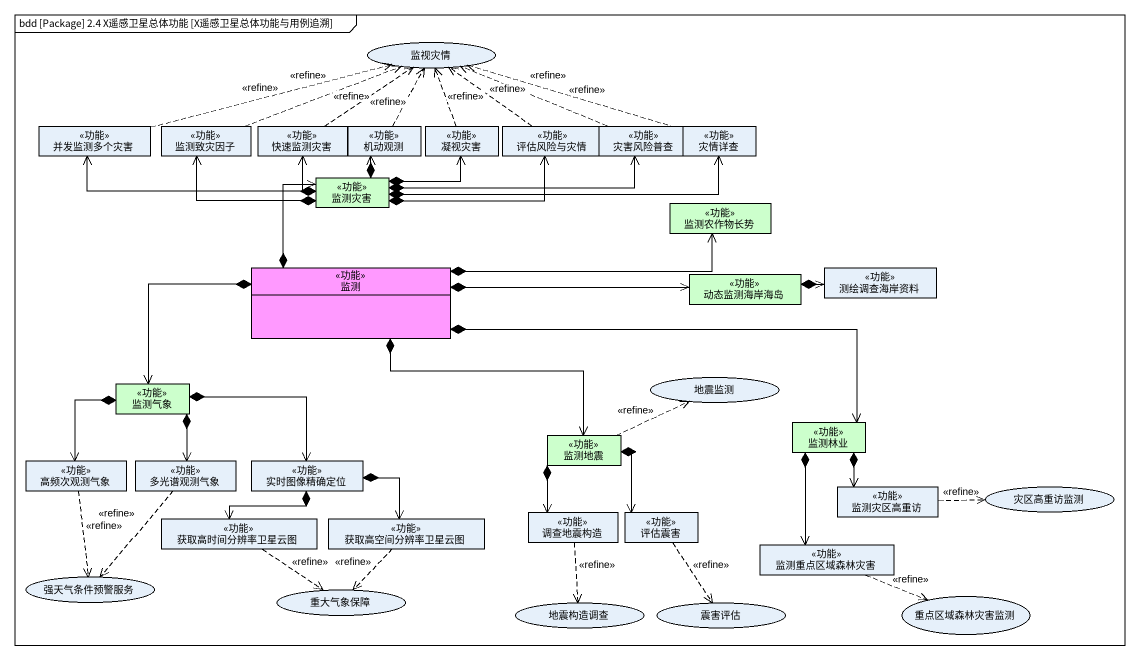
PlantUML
@startuml
mainframe bdd [Package] 2.4 X遥感卫星总体功能 [X遥感卫星总体功能与用例追溯]
allowmixing
hide circle
hide empty members
usecase 监视灾情
class 并发监测多个灾害 <<功能>>
class 监测致灾因子 <<功能>>
class 快速监测灾害 <<功能>>
class 机动观测 <<功能>>
class 凝视灾害 <<功能>>
class 评估风险与灾情 <<功能>>
class 灾害风险普查 <<功能>>
class 灾情详查 <<功能>>
class 监测灾害 <<功能>> #CCFFCC
class 监测农作物长势 <<功能>> #CCFFCC
class 监测 <<功能>> #FF99FF
class 测绘调查海岸资料 <<功能>>
class 动态监测海岸海岛 <<功能>> #CCFFCC
class 监测气象 <<功能>> #CCFFCC
usecase 地震监测
class 监测地震 <<功能>> #CCFFCC
class 监测林业 <<功能>> #CCFFCC
class 高频次观测气象 <<功能>>
class 多光谱观测气象 <<功能>>
class 实时图像精确定位 <<功能>>
class 获取高时间分辨率卫星云图 <<功能>>
class 获取高空间分辨率卫星云图 <<功能>>
class 调查地震构造 <<功能>>
class 评估震害 <<功能>>
class 监测灾区高重访 <<功能>>
usecase 灾区高重访监测
class 监测重点区域森林灾害 <<功能>>
usecase 强天气条件预警服务
usecase 重大气象保障
usecase 地震构造调查
usecase 震害评估
usecase 重点区域森林灾害监测
并发监测多个灾害 .right.> 监视灾情 : <<refine>>
监测致灾因子 .right.> 监视灾情 : <<refine>>
快速监测灾害 .up.> 监视灾情 : <<refine>>
机动观测 .up.> 监视灾情 : <<refine>>
凝视灾害 .up.> 监视灾情 : <<refine>>
评估风险与灾情 .up.> 监视灾情 : <<refine>>
灾害风险普查 .left.> 监视灾情 : <<refine>>
灾情详查 .left.> 监视灾情 : <<refine>>
监测灾害 *-left-> 并发监测多个灾害
监测灾害 *-left-> 监测致灾因子
监测灾害 *-up-> 快速监测灾害
监测灾害 *-up-> 机动观测
监测灾害 *-right-> 凝视灾害
监测灾害 *-right-> 评估风险与灾情
监测灾害 *-right-> 灾害风险普查
监测灾害 *-right-> 灾情详查
监测 *-up-> 监测灾害
监测 *-right-> 监测农作物长势
监测 *-right-> 动态监测海岸海岛
监测 *-left-> 监测气象
监测 *--> 监测地震
监测 *-right-> 监测林业
动态监测海岸海岛 *-right-> 测绘调查海岸资料
监测气象 *--> 高频次观测气象
监测气象 *--> 多光谱观测气象
监测气象 *-right-> 实时图像精确定位
监测地震 .right.> 地震监测 : <<refine>>
监测地震 *--> 调查地震构造
监测地震 *--> 评估震害
监测林业 *--> 监测灾区高重访
监测林业 *--> 监测重点区域森林灾害
高频次观测气象 ..> 强天气条件预警服务 : <<refine>>
多光谱观测气象 ..> 强天气条件预警服务 : <<refine>>
实时图像精确定位 *--> 获取高时间分辨率卫星云图
实时图像精确定位 *-right-> 获取高空间分辨率卫星云图
获取高时间分辨率卫星云图 ..> 重大气象保障 : <<refine>>
获取高空间分辨率卫星云图 ..> 重大气象保障 : <<refine>>
调查地震构造 ..> 地震构造调查 : <<refine>>
评估震害 ..> 震害评估 : <<refine>>
监测灾区高重访 .right.> 灾区高重访监测 : <<refine>>
监测重点区域森林灾害 .right.> 重点区域森林灾害监测 : <<refine>>
@enduml
